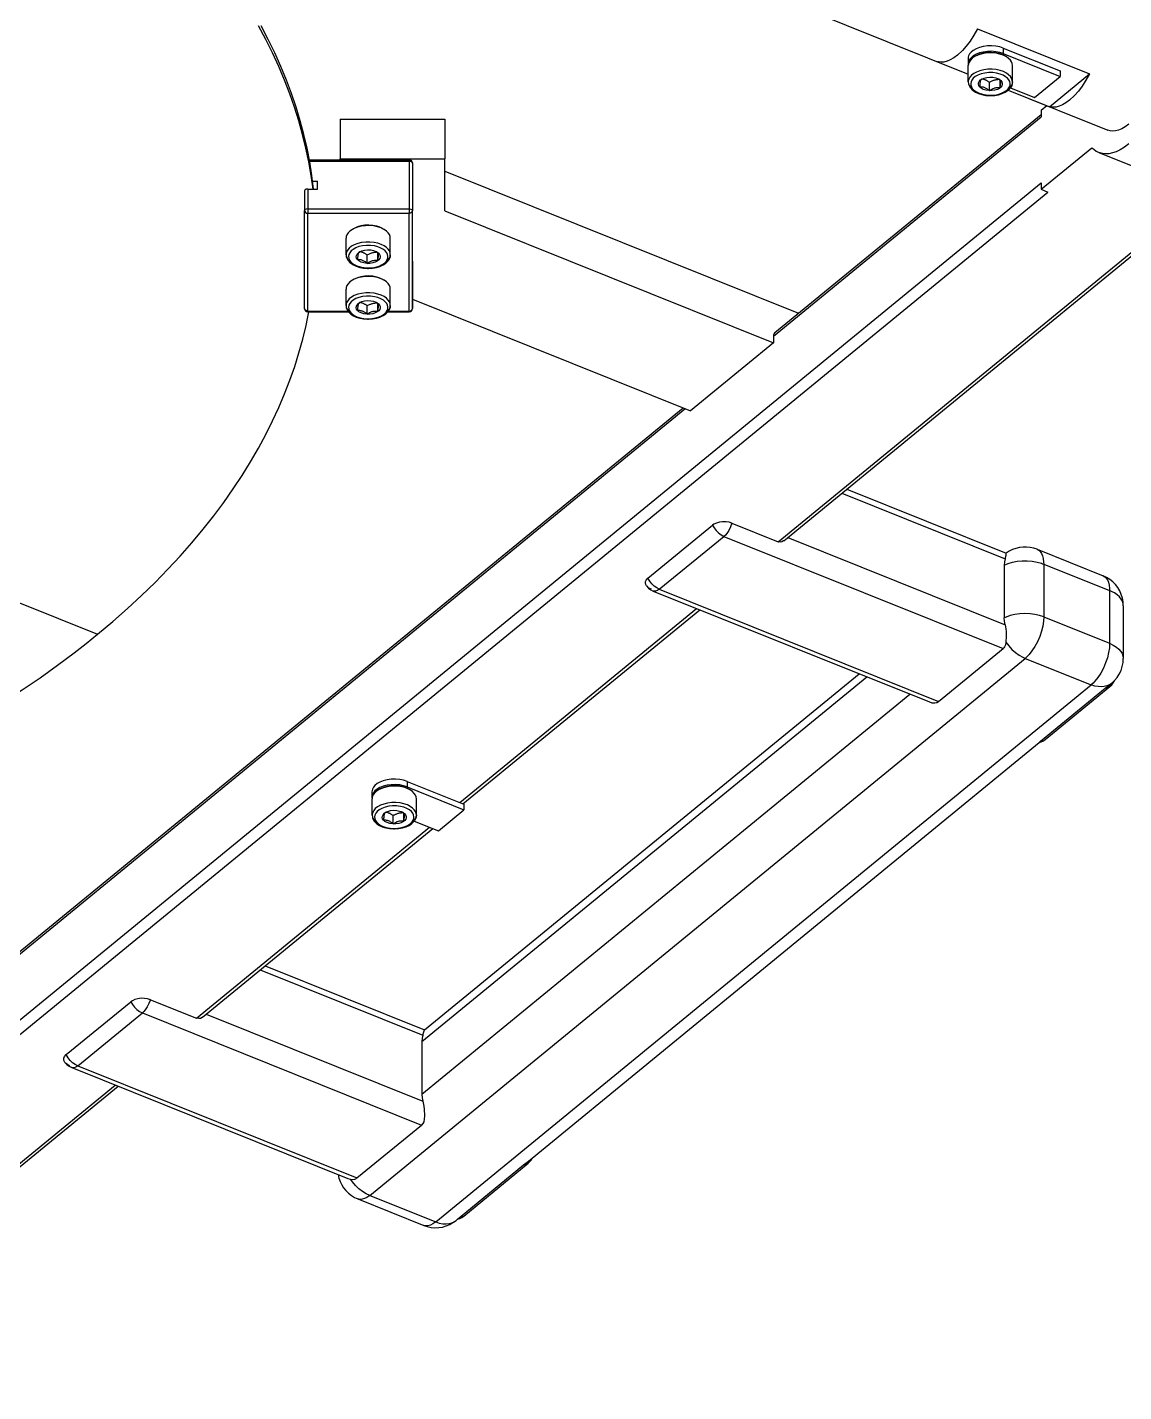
# Model space of a CAD drawing. Header units: millimetres. Extents: x 10 to 410, y 10 to 287.
# Drawn here: x 367.49 to 388.37, y 203.5 to 229.47 of the extents above; entities that cross this region are included whole.
import ezdxf

# ---------------------------------------------------------------- set-up
doc = ezdxf.new("R2010")
doc.units = ezdxf.units.MM
doc.layers.add('OUTLINE', color=7, linetype='Continuous')
doc.layers.add('TANGENT', color=8, linetype='Continuous')

msp = doc.modelspace()

# ---------------------------------------------------------------- linework, layer by layer
at = {"layer": 'OUTLINE'}
for points in [[(341.848, 246.073), (385.407, 228.579)], [(372.93, 226.392), (372.894, 226.651), (372.849, 226.91), (372.795, 227.17), (372.732, 227.429), (372.66, 227.688), (372.578, 227.947), (372.488, 228.206), (372.387, 228.465), (372.278, 228.724), (372.158, 228.982), (372.029, 229.24), (371.89, 229.498)], [(372.941, 226.392), (372.908, 226.651), (372.867, 226.91), (372.816, 227.17), (372.757, 227.429), (372.688, 227.688), (372.61, 227.948), (372.523, 228.207), (372.426, 228.465), (372.32, 228.724), (372.204, 228.983), (372.079, 229.241), (371.944, 229.499)], [(385.581, 229.439), (385.514, 229.318), (385.443, 229.208), (385.369, 229.11), (385.295, 229.026), (385.201, 228.939)], [(385.581, 229.439), (387.715, 228.582)], [(386.072, 229.074), (386.006, 229.096), (385.932, 229.111), (385.852, 229.118), (385.771, 229.116), (385.693, 229.106), (385.62, 229.087), (385.556, 229.062), (385.503, 229.031), (385.462, 228.998), (385.432, 228.962), (385.414, 228.927), (385.406, 228.901), (385.404, 228.875)], [(385.201, 228.939), (385.131, 228.887), (385.064, 228.849), (385.002, 228.823), (384.944, 228.809), (384.892, 228.805), (384.843, 228.81), (384.82, 228.815)], [(386.072, 228.969), (386.006, 228.991), (385.932, 229.006), (385.852, 229.013), (385.771, 229.011), (385.693, 229), (385.62, 228.982), (385.556, 228.956), (385.503, 228.926), (385.462, 228.892), (385.432, 228.857), (385.414, 228.821), (385.406, 228.796), (385.404, 228.77)], [(385.404, 228.875), (385.404, 228.77)], [(385.528, 228.912), (385.481, 228.88), (385.447, 228.845), (385.423, 228.809), (385.411, 228.774), (385.407, 228.743)], [(386.129, 228.912), (386.074, 228.939), (386.009, 228.961), (385.935, 228.976), (385.856, 228.984), (385.776, 228.982), (385.697, 228.972), (385.624, 228.954), (385.56, 228.929), (385.543, 228.921), (385.528, 228.912)], [(385.551, 228.926), (385.528, 228.912)], [(385.551, 228.926), (385.54, 228.919)], [(386.106, 228.926), (386.053, 228.952), (385.989, 228.972), (385.918, 228.986), (385.842, 228.992), (385.765, 228.989), (385.69, 228.978), (385.622, 228.958), (385.551, 228.926)], [(386.072, 229.074), (386.072, 228.969)], [(386.072, 229.074), (387.155, 228.639)], [(386.072, 228.969), (387.155, 228.534)], [(386.117, 228.919), (386.106, 228.926)], [(386.106, 228.926), (386.129, 228.912)], [(386.25, 228.743), (386.245, 228.778), (386.232, 228.812), (386.209, 228.846), (386.176, 228.879), (386.129, 228.912)], [(384.82, 228.815), (385.407, 228.58)], [(385.404, 228.77), (385.407, 228.74)], [(385.407, 228.431), (385.407, 228.743)], [(386.25, 228.431), (386.25, 228.743)], [(386.954, 227.958), (387.715, 228.582)], [(387.155, 228.639), (387.155, 228.534)], [(387.715, 228.582), (387.648, 228.461), (387.577, 228.351), (387.503, 228.253), (387.428, 228.169), (387.335, 228.082)], [(385.407, 228.431), (385.411, 228.392), (385.416, 228.375), (385.434, 228.337), (385.448, 228.317), (385.479, 228.282), (385.499, 228.266), (385.546, 228.235), (385.601, 228.21), (385.666, 228.189), (385.739, 228.175), (385.817, 228.169), (385.831, 228.169), (385.91, 228.174), (385.985, 228.187), (386.05, 228.207), (386.053, 228.208), (386.112, 228.236), (386.165, 228.272)], [(385.991, 228.484), (386.024, 228.46), (386.044, 228.434), (386.055, 228.408), (386.055, 228.382), (386.047, 228.356), (386.029, 228.331), (386.001, 228.308), (385.963, 228.288), (385.914, 228.272), (385.858, 228.264), (385.799, 228.264), (385.742, 228.272), (385.692, 228.289), (385.652, 228.311), (385.624, 228.336), (385.607, 228.362), (385.601, 228.388), (385.604, 228.414), (385.616, 228.439), (385.642, 228.468)], [(385.643, 228.468), (385.641, 228.465), (385.64, 228.461), (385.638, 228.456), (385.637, 228.451), (385.636, 228.444), (385.634, 228.437), (385.633, 228.429), (385.632, 228.419), (385.63, 228.409), (385.629, 228.397), (385.628, 228.385), (385.626, 228.371), (385.625, 228.356), (385.623, 228.339)], [(385.623, 228.339), (385.637, 228.34), (385.651, 228.34), (385.665, 228.339), (385.678, 228.337), (385.691, 228.335), (385.703, 228.331), (385.716, 228.327), (385.729, 228.321), (385.741, 228.314), (385.754, 228.307), (385.767, 228.298), (385.781, 228.288), (385.794, 228.277), (385.809, 228.265)], [(385.642, 228.468), (385.666, 228.484)], [(385.672, 228.488), (385.67, 228.486), (385.668, 228.485), (385.666, 228.484), (385.664, 228.483), (385.662, 228.481), (385.659, 228.48), (385.657, 228.479), (385.655, 228.477), (385.653, 228.476), (385.651, 228.474), (385.649, 228.473), (385.647, 228.471), (385.645, 228.47), (385.643, 228.468)], [(385.666, 228.484), (385.708, 228.504), (385.759, 228.517), (385.816, 228.523), (385.875, 228.521), (385.931, 228.51), (385.963, 228.498), (385.991, 228.484)], [(385.678, 228.491), (385.687, 228.488), (385.696, 228.486), (385.705, 228.482), (385.714, 228.479), (385.723, 228.475), (385.732, 228.471), (385.741, 228.467), (385.751, 228.462), (385.76, 228.457), (385.769, 228.452), (385.779, 228.446), (385.788, 228.44), (385.798, 228.434), (385.809, 228.427)], [(385.809, 228.427), (385.823, 228.434), (385.837, 228.441), (385.851, 228.447), (385.864, 228.453), (385.877, 228.458), (385.89, 228.462), (385.902, 228.466), (385.915, 228.47), (385.928, 228.473), (385.941, 228.475), (385.954, 228.477), (385.967, 228.479), (385.98, 228.48), (385.994, 228.481)], [(385.809, 228.265), (385.809, 228.427)], [(385.809, 228.265), (385.824, 228.275), (385.84, 228.285), (385.855, 228.294), (385.869, 228.301), (385.883, 228.307), (385.897, 228.313), (385.911, 228.317), (385.925, 228.32), (385.939, 228.322), (385.954, 228.324), (385.968, 228.324), (385.983, 228.323), (385.998, 228.322), (386.014, 228.319)], [(386.034, 228.449), (386.03, 228.452), (386.026, 228.456), (386.022, 228.459), (386.018, 228.462), (386.014, 228.466), (386.01, 228.469), (386.007, 228.472), (386.003, 228.474), (385.999, 228.477), (385.996, 228.48), (385.992, 228.482), (385.988, 228.485), (385.985, 228.487), (385.981, 228.49)], [(386.014, 228.319), (386.014, 228.466)], [(386.014, 228.319), (386.015, 228.336), (386.017, 228.351), (386.018, 228.365), (386.02, 228.378), (386.021, 228.389), (386.022, 228.4), (386.024, 228.409), (386.025, 228.417), (386.027, 228.425), (386.028, 228.431), (386.029, 228.437), (386.031, 228.442), (386.032, 228.446), (386.034, 228.449)], [(386.25, 228.431), (386.245, 228.392), (386.234, 228.359), (386.213, 228.322), (386.165, 228.272)], [(386.211, 228.319), (386.668, 228.135)], [(386.668, 228.135), (387.155, 228.534)], [(386.167, 228.273), (388.065, 227.511)], [(386.168, 228.274), (386.954, 227.958)], [(387.335, 228.082), (387.264, 228.03), (387.198, 227.992), (387.136, 227.966), (387.078, 227.952), (387.025, 227.948), (386.977, 227.952), (386.954, 227.958)], [(381.725, 223.659), (386.794, 227.811)], [(386.794, 227.892), (386.901, 227.979)], [(386.794, 227.892), (386.794, 227.766)], [(373.445, 227.722), (375.437, 227.722)], [(373.445, 227.722), (373.445, 226.969)], [(375.437, 227.722), (375.437, 226.969)], [(381.697, 223.591), (386.794, 227.766)], [(388.464, 227.628), (388.394, 227.576), (388.328, 227.538), (388.265, 227.512), (388.208, 227.498), (388.155, 227.494), (388.107, 227.499), (388.065, 227.511)], [(386.794, 226.386), (387.761, 227.178)], [(387.893, 227.085), (387.844, 227.109), (387.798, 227.142), (387.779, 227.159), (387.761, 227.178)], [(388.464, 227.251), (388.38, 227.188), (388.3, 227.139), (388.224, 227.102), (388.152, 227.078), (388.085, 227.064), (388.022, 227.06), (387.964, 227.065), (387.893, 227.085)], [(387.893, 227.085), (390.404, 226.077)], [(372.861, 226.945), (374.763, 226.945)], [(373.445, 226.945), (373.445, 226.969)], [(373.445, 226.969), (375.437, 226.969)], [(373.751, 226.945), (373.751, 226.95)], [(374.211, 226.945), (374.211, 226.95)], [(374.824, 226.884), (374.819, 226.907), (374.806, 226.927), (374.786, 226.94), (374.763, 226.945)], [(374.824, 226.884), (374.824, 225.98)], [(375.437, 225.979), (375.437, 226.969)], [(359.9, 204.48), (386.794, 226.511)], [(372.923, 226.542), (373.016, 226.542)], [(373.016, 226.392), (373.016, 226.542)], [(373.016, 226.392), (373.016, 226.542)], [(375.437, 226.732), (382.174, 224.026)], [(386.794, 226.511), (386.794, 226.386)], [(360.025, 204.304), (386.92, 226.335)], [(372.832, 226.392), (372.802, 226.387), (372.781, 226.376), (372.773, 226.367), (372.771, 226.356)], [(372.771, 226.356), (372.771, 225.98)], [(372.832, 226.392), (373.016, 226.392)], [(386.794, 226.386), (386.92, 226.335)], [(372.771, 224.117), (372.771, 225.98)], [(374.824, 224.117), (374.824, 225.98)], [(375.437, 225.979), (381.697, 223.465)], [(374.258, 225.637), (374.205, 225.663), (374.142, 225.684), (374.071, 225.698), (373.995, 225.704), (373.917, 225.701), (373.843, 225.69), (373.775, 225.67), (373.704, 225.637)], [(350, 225.478), (368.828, 217.916)], [(373.68, 225.624), (373.634, 225.591), (373.599, 225.557), (373.576, 225.521), (373.563, 225.486), (373.56, 225.454)], [(373.56, 225.142), (373.56, 225.454)], [(374.282, 225.624), (374.227, 225.651), (374.161, 225.673), (374.088, 225.688), (374.009, 225.696), (373.928, 225.694), (373.85, 225.684), (373.777, 225.666), (373.713, 225.641), (373.696, 225.632), (373.68, 225.624)], [(373.704, 225.637), (373.68, 225.624)], [(373.704, 225.637), (373.693, 225.63)], [(374.27, 225.63), (374.258, 225.637)], [(374.258, 225.637), (374.282, 225.624)], [(374.402, 225.454), (374.398, 225.489), (374.385, 225.524), (374.362, 225.558), (374.329, 225.591), (374.282, 225.624)], [(374.402, 225.142), (374.402, 225.454)], [(381.786, 219.678), (388.928, 225.529)], [(381.897, 219.696), (388.988, 225.505)], [(374.144, 225.196), (374.176, 225.172), (374.197, 225.146), (374.207, 225.119), (374.208, 225.094), (374.2, 225.068), (374.182, 225.043), (374.154, 225.02), (374.116, 224.999), (374.067, 224.984), (374.011, 224.975), (373.952, 224.975), (373.895, 224.984), (373.845, 225), (373.805, 225.022), (373.777, 225.048), (373.76, 225.074), (373.754, 225.1), (373.756, 225.126), (373.768, 225.151), (373.795, 225.18)], [(373.795, 225.18), (373.819, 225.196)], [(373.824, 225.199), (373.822, 225.198), (373.82, 225.197), (373.818, 225.196), (373.816, 225.194), (373.814, 225.193), (373.812, 225.192), (373.81, 225.19), (373.808, 225.189), (373.806, 225.188), (373.804, 225.186), (373.802, 225.185), (373.8, 225.183), (373.798, 225.182), (373.796, 225.18)], [(373.819, 225.196), (373.86, 225.215), (373.911, 225.229), (373.969, 225.235), (374.028, 225.233), (374.083, 225.221), (374.115, 225.21), (374.144, 225.196)], [(373.831, 225.203), (373.84, 225.2), (373.849, 225.197), (373.858, 225.194), (373.867, 225.191), (373.876, 225.187), (373.885, 225.183), (373.894, 225.179), (373.903, 225.174), (373.912, 225.169), (373.922, 225.164), (373.931, 225.158), (373.941, 225.152), (373.951, 225.145), (373.961, 225.139)], [(373.961, 225.139), (373.976, 225.146), (373.99, 225.153), (374.003, 225.159), (374.017, 225.164), (374.03, 225.169), (374.042, 225.174), (374.055, 225.178), (374.068, 225.181), (374.081, 225.184), (374.093, 225.187), (374.106, 225.189), (374.119, 225.191), (374.133, 225.192), (374.147, 225.193)], [(374.186, 225.161), (374.182, 225.164), (374.178, 225.168), (374.175, 225.171), (374.171, 225.174), (374.167, 225.177), (374.163, 225.18), (374.159, 225.183), (374.156, 225.186), (374.152, 225.189), (374.148, 225.192), (374.145, 225.194), (374.141, 225.197), (374.138, 225.199), (374.134, 225.201)], [(373.56, 225.142), (373.564, 225.104), (373.569, 225.086), (373.587, 225.049), (373.6, 225.029), (373.632, 224.994), (373.652, 224.978), (373.698, 224.947), (373.753, 224.922), (373.819, 224.901), (373.892, 224.887), (373.97, 224.881), (373.984, 224.881), (374.062, 224.886), (374.137, 224.899), (374.202, 224.919), (374.205, 224.92), (374.264, 224.947), (374.318, 224.983)], [(373.796, 225.18), (373.794, 225.177), (373.793, 225.173), (373.791, 225.168), (373.79, 225.163), (373.788, 225.156), (373.787, 225.149), (373.786, 225.14), (373.784, 225.131), (373.783, 225.121), (373.782, 225.109), (373.78, 225.097), (373.779, 225.083), (373.777, 225.067), (373.776, 225.051)], [(373.776, 225.051), (373.79, 225.052), (373.804, 225.052), (373.817, 225.051), (373.83, 225.049), (373.843, 225.047), (373.856, 225.043), (373.869, 225.038), (373.881, 225.033), (373.894, 225.026), (373.907, 225.019), (373.92, 225.01), (373.933, 225), (373.947, 224.989), (373.961, 224.976)], [(373.961, 224.976), (373.961, 225.139)], [(373.961, 224.976), (373.977, 224.987), (373.992, 224.997), (374.007, 225.005), (374.022, 225.013), (374.036, 225.019), (374.05, 225.024), (374.064, 225.029), (374.078, 225.032), (374.092, 225.034), (374.106, 225.035), (374.121, 225.036), (374.136, 225.035), (374.151, 225.034), (374.167, 225.031)], [(374.167, 225.031), (374.167, 225.178)], [(374.167, 225.031), (374.168, 225.048), (374.17, 225.063), (374.171, 225.077), (374.172, 225.09), (374.174, 225.101), (374.175, 225.111), (374.176, 225.121), (374.178, 225.129), (374.179, 225.136), (374.181, 225.143), (374.182, 225.149), (374.183, 225.153), (374.185, 225.157), (374.186, 225.161)], [(374.402, 225.142), (374.398, 225.104), (374.387, 225.071), (374.366, 225.034), (374.318, 224.983)], [(374.824, 225.02), (374.824, 224.117)], [(374.282, 224.657), (374.227, 224.684), (374.161, 224.706), (374.088, 224.721), (374.009, 224.729), (373.928, 224.727), (373.85, 224.717), (373.777, 224.699), (373.713, 224.674), (373.696, 224.666), (373.68, 224.657)], [(373.704, 224.671), (373.68, 224.657)], [(373.704, 224.671), (373.693, 224.664)], [(374.258, 224.671), (374.205, 224.697), (374.142, 224.717), (374.071, 224.731), (373.995, 224.737), (373.917, 224.734), (373.843, 224.723), (373.775, 224.703), (373.704, 224.671)], [(374.27, 224.664), (374.258, 224.671)], [(374.258, 224.671), (374.282, 224.657)], [(373.68, 224.657), (373.634, 224.625), (373.599, 224.59), (373.576, 224.554), (373.563, 224.519), (373.56, 224.488)], [(373.56, 224.176), (373.56, 224.488)], [(374.402, 224.488), (374.398, 224.523), (374.385, 224.557), (374.362, 224.591), (374.329, 224.624), (374.282, 224.657)], [(374.402, 224.176), (374.402, 224.488)], [(373.56, 224.176), (373.564, 224.137), (373.569, 224.12), (373.587, 224.082), (373.6, 224.062), (373.632, 224.027), (373.652, 224.011), (373.698, 223.98), (373.753, 223.955), (373.819, 223.934), (373.892, 223.92), (373.97, 223.914), (373.984, 223.914), (374.062, 223.919), (374.137, 223.932), (374.202, 223.952), (374.205, 223.953), (374.264, 223.981), (374.318, 224.017)], [(374.144, 224.229), (374.176, 224.205), (374.197, 224.179), (374.207, 224.153), (374.208, 224.127), (374.2, 224.101), (374.182, 224.076), (374.154, 224.053), (374.116, 224.033), (374.067, 224.017), (374.011, 224.009), (373.952, 224.008), (373.895, 224.017), (373.845, 224.034), (373.805, 224.056), (373.777, 224.081), (373.76, 224.107), (373.754, 224.133), (373.756, 224.159), (373.768, 224.184), (373.795, 224.213)], [(373.796, 224.213), (373.794, 224.21), (373.793, 224.206), (373.791, 224.201), (373.79, 224.196), (373.788, 224.189), (373.787, 224.182), (373.786, 224.174), (373.784, 224.164), (373.783, 224.154), (373.782, 224.142), (373.78, 224.13), (373.779, 224.116), (373.777, 224.101), (373.776, 224.084)], [(373.795, 224.213), (373.819, 224.229)], [(373.824, 224.233), (373.822, 224.231), (373.82, 224.23), (373.818, 224.229), (373.816, 224.228), (373.814, 224.226), (373.812, 224.225), (373.81, 224.224), (373.808, 224.222), (373.806, 224.221), (373.804, 224.219), (373.802, 224.218), (373.8, 224.216), (373.798, 224.215), (373.796, 224.213)], [(373.819, 224.229), (373.86, 224.249), (373.911, 224.262), (373.969, 224.268), (374.028, 224.266), (374.083, 224.255), (374.115, 224.243), (374.144, 224.229)], [(373.831, 224.236), (373.84, 224.233), (373.849, 224.231), (373.858, 224.227), (373.867, 224.224), (373.876, 224.22), (373.885, 224.216), (373.894, 224.212), (373.903, 224.207), (373.912, 224.202), (373.922, 224.197), (373.931, 224.191), (373.941, 224.185), (373.951, 224.179), (373.961, 224.172)], [(373.961, 224.172), (373.976, 224.179), (373.99, 224.186), (374.003, 224.192), (374.017, 224.198), (374.03, 224.203), (374.042, 224.207), (374.055, 224.211), (374.068, 224.215), (374.081, 224.218), (374.093, 224.22), (374.106, 224.222), (374.119, 224.224), (374.133, 224.225), (374.147, 224.226)], [(373.961, 224.009), (373.961, 224.172)], [(374.186, 224.194), (374.182, 224.197), (374.178, 224.201), (374.175, 224.204), (374.171, 224.207), (374.167, 224.211), (374.163, 224.214), (374.159, 224.217), (374.156, 224.219), (374.152, 224.222), (374.148, 224.225), (374.145, 224.227), (374.141, 224.23), (374.138, 224.232), (374.134, 224.235)], [(374.167, 224.064), (374.167, 224.211)], [(374.167, 224.064), (374.168, 224.081), (374.17, 224.096), (374.171, 224.11), (374.172, 224.123), (374.174, 224.134), (374.175, 224.145), (374.176, 224.154), (374.178, 224.162), (374.179, 224.17), (374.181, 224.176), (374.182, 224.182), (374.183, 224.187), (374.185, 224.191), (374.186, 224.194)], [(374.402, 224.176), (374.398, 224.137), (374.387, 224.104), (374.366, 224.067), (374.318, 224.017)], [(374.824, 224.294), (380.115, 222.169)], [(368.828, 217.916), (369.119, 218.16), (369.398, 218.406), (369.666, 218.653), (369.922, 218.903), (370.168, 219.154), (370.402, 219.406), (370.625, 219.659), (370.838, 219.914), (371.039, 220.17), (371.231, 220.426), (371.411, 220.683), (371.581, 220.941), (371.741, 221.199), (371.89, 221.458), (372.03, 221.717), (372.16, 221.977), (372.279, 222.236), (372.389, 222.496), (372.49, 222.756), (372.581, 223.016), (372.662, 223.276), (372.734, 223.536), (372.797, 223.796), (372.825, 223.925), (372.851, 224.055)], [(372.771, 224.117), (372.775, 224.093), (372.789, 224.073), (372.808, 224.06), (372.832, 224.055)], [(372.832, 224.055), (373.606, 224.055)], [(373.776, 224.084), (373.79, 224.085), (373.804, 224.085), (373.817, 224.084), (373.83, 224.082), (373.843, 224.08), (373.856, 224.076), (373.869, 224.072), (373.881, 224.066), (373.894, 224.059), (373.907, 224.052), (373.92, 224.043), (373.933, 224.033), (373.947, 224.022), (373.961, 224.009)], [(373.961, 224.009), (373.977, 224.02), (373.992, 224.03), (374.007, 224.039), (374.022, 224.046), (374.036, 224.052), (374.05, 224.058), (374.064, 224.062), (374.078, 224.065), (374.092, 224.067), (374.106, 224.069), (374.121, 224.069), (374.136, 224.068), (374.151, 224.067), (374.167, 224.064)], [(374.357, 224.055), (374.763, 224.055)], [(374.763, 224.055), (374.786, 224.06), (374.806, 224.073), (374.819, 224.093), (374.824, 224.117)], [(381.725, 223.659), (381.709, 223.64), (381.699, 223.615), (381.697, 223.603), (381.697, 223.591)], [(381.697, 223.465), (380.115, 222.169)], [(381.697, 223.591), (381.697, 223.465)], [(366.579, 211.207), (380.012, 222.21)], [(366.608, 211.275), (379.975, 222.225)], [(383.094, 220.677), (386.129, 219.458)], [(379.307, 218.985), (380.537, 219.993)], [(380.907, 220.031), (380.854, 220.047), (380.794, 220.056), (380.73, 220.057), (380.667, 220.05), (380.611, 220.034), (380.564, 220.012), (380.537, 219.993)], [(380.907, 220.031), (381.786, 219.678)], [(381.897, 219.696), (381.891, 219.692), (381.86, 219.676), (381.829, 219.67), (381.786, 219.678)], [(386.719, 219.533), (386.654, 219.555), (386.586, 219.57), (386.518, 219.577), (386.449, 219.576), (386.38, 219.567), (386.313, 219.551), (386.248, 219.527), (386.186, 219.496), (386.128, 219.459)], [(386.719, 219.533), (387.975, 219.029)], [(386.109, 219.351), (386.097, 219.294), (386.093, 219.232)], [(386.093, 219.232), (386.093, 218.228)], [(386.109, 219.351), (386.127, 219.42), (386.131, 219.448), (386.129, 219.458)], [(386.129, 219.458), (386.127, 219.458)], [(379.281, 218.836), (379.265, 218.865), (379.259, 218.893), (379.262, 218.921), (379.274, 218.948), (379.307, 218.985)], [(388.359, 218.46), (388.355, 218.533), (388.342, 218.605), (388.321, 218.674), (388.291, 218.741), (388.254, 218.804), (388.21, 218.861), (388.159, 218.914), (388.102, 218.959), (388.041, 218.998), (387.975, 219.029)], [(379.372, 218.773), (379.327, 218.796), (379.293, 218.823), (379.287, 218.829), (379.281, 218.836)], [(379.281, 218.836), (379.318, 218.796), (379.362, 218.764), (379.41, 218.739)], [(379.41, 218.739), (384.669, 216.627)], [(388.359, 218.46), (388.359, 217.456)], [(375.724, 214.713), (380.235, 218.408)], [(375.784, 214.689), (380.295, 218.384)], [(386.109, 218.095), (386.096, 218.168), (386.093, 218.228)], [(359.395, 213.446), (359.921, 213.586), (360.44, 213.733), (360.949, 213.886), (361.45, 214.047), (361.942, 214.213), (362.424, 214.386), (362.896, 214.565), (363.359, 214.75), (363.811, 214.94), (364.253, 215.135), (364.684, 215.335), (365.104, 215.54), (365.513, 215.75), (365.911, 215.964), (366.298, 216.182), (366.674, 216.404), (367.038, 216.629), (367.391, 216.858), (367.733, 217.09), (368.063, 217.325), (368.382, 217.563), (368.608, 217.739), (368.828, 217.916)], [(386.109, 218.095), (386.123, 218.021), (386.128, 217.971), (386.131, 217.877), (386.124, 217.765)], [(386.124, 217.765), (386.114, 217.713), (386.098, 217.676), (386.086, 217.659), (386.071, 217.645)], [(384.841, 216.637), (386.071, 217.645)], [(388.135, 216.982), (388.191, 217.035), (388.241, 217.094), (388.283, 217.159), (388.316, 217.229), (388.34, 217.303), (388.354, 217.379), (388.359, 217.456)], [(375.053, 210.387), (383.328, 217.166)], [(386.785, 215.88), (388.015, 216.888)], [(386.873, 215.913), (388.104, 216.921)], [(388.015, 216.888), (388.056, 216.919), (388.106, 216.958)], [(388.104, 216.921), (388.138, 216.953), (388.166, 216.991), (388.189, 217.032)], [(388.106, 216.958), (388.135, 216.982)], [(388.106, 216.958), (388.115, 216.966), (388.124, 216.973)], [(384.669, 216.627), (384.669, 216.627), (384.714, 216.613), (384.772, 216.61), (384.808, 216.619), (384.841, 216.637)], [(377.031, 207.887), (386.757, 215.854)], [(386.757, 215.853), (386.798, 215.868), (386.837, 215.888), (386.873, 215.913)], [(386.757, 215.853), (386.759, 215.856), (386.765, 215.863), (386.785, 215.88)], [(386.758, 215.854), (386.758, 215.854), (386.757, 215.853)], [(386.767, 215.864), (386.765, 215.862), (386.761, 215.857), (386.758, 215.854)], [(374.72, 215.116), (374.654, 215.138), (374.58, 215.153), (374.501, 215.16), (374.42, 215.158), (374.341, 215.147), (374.268, 215.128), (374.204, 215.103), (374.151, 215.073), (374.11, 215.039), (374.081, 215.004), (374.062, 214.968), (374.055, 214.942), (374.052, 214.916)], [(374.72, 215.01), (374.654, 215.032), (374.58, 215.047), (374.501, 215.054), (374.42, 215.052), (374.341, 215.042), (374.268, 215.023), (374.204, 214.998), (374.151, 214.967), (374.11, 214.934), (374.081, 214.899), (374.062, 214.863), (374.055, 214.837), (374.052, 214.811)], [(374.72, 215.116), (374.72, 215.01)], [(374.72, 215.116), (375.803, 214.681)], [(374.052, 214.916), (374.052, 214.811)], [(374.052, 214.811), (374.055, 214.782)], [(374.176, 214.953), (374.13, 214.921), (374.095, 214.887), (374.072, 214.851), (374.059, 214.815), (374.055, 214.784)], [(374.778, 214.953), (374.722, 214.98), (374.657, 215.003), (374.584, 215.018), (374.505, 215.025), (374.424, 215.024), (374.345, 215.014), (374.273, 214.995), (374.209, 214.97), (374.192, 214.962), (374.176, 214.953)], [(374.199, 214.967), (374.176, 214.953)], [(374.199, 214.967), (374.188, 214.96)], [(374.754, 214.967), (374.701, 214.993), (374.638, 215.014), (374.567, 215.028), (374.49, 215.034), (374.413, 215.031), (374.338, 215.019), (374.27, 215), (374.199, 214.967)], [(374.72, 215.01), (375.803, 214.575)], [(374.765, 214.96), (374.754, 214.967)], [(374.754, 214.967), (374.778, 214.953)], [(374.898, 214.784), (374.894, 214.819), (374.88, 214.854), (374.857, 214.888), (374.824, 214.921), (374.778, 214.953)], [(374.055, 214.472), (374.055, 214.784)], [(374.314, 214.526), (374.356, 214.545), (374.407, 214.559), (374.464, 214.565), (374.523, 214.562), (374.579, 214.551), (374.611, 214.54), (374.639, 214.526)], [(374.898, 214.472), (374.898, 214.784)], [(375.317, 214.177), (375.803, 214.575)], [(375.803, 214.681), (375.803, 214.575)], [(374.055, 214.472), (374.06, 214.433), (374.065, 214.416), (374.082, 214.379), (374.096, 214.358), (374.128, 214.324), (374.147, 214.307), (374.194, 214.277), (374.249, 214.251), (374.315, 214.23), (374.388, 214.217), (374.465, 214.211), (374.479, 214.211), (374.558, 214.216), (374.633, 214.229), (374.698, 214.249), (374.701, 214.25), (374.76, 214.277), (374.813, 214.313)], [(374.639, 214.526), (374.672, 214.502), (374.693, 214.476), (374.703, 214.449), (374.704, 214.423), (374.695, 214.398), (374.678, 214.373), (374.65, 214.35), (374.611, 214.329), (374.563, 214.314), (374.507, 214.305), (374.448, 214.305), (374.39, 214.314), (374.34, 214.33), (374.3, 214.352), (374.272, 214.377), (374.256, 214.404), (374.249, 214.43), (374.252, 214.456), (374.264, 214.481), (374.29, 214.509)], [(374.291, 214.51), (374.29, 214.507), (374.288, 214.503), (374.287, 214.498), (374.285, 214.492), (374.284, 214.486), (374.283, 214.478), (374.281, 214.47), (374.28, 214.461), (374.279, 214.45), (374.277, 214.439), (374.276, 214.426), (374.274, 214.412), (374.273, 214.397), (374.272, 214.381)], [(374.272, 214.381), (374.286, 214.381), (374.3, 214.382), (374.313, 214.381), (374.326, 214.379), (374.339, 214.376), (374.352, 214.373), (374.364, 214.368), (374.377, 214.363), (374.39, 214.356), (374.402, 214.348), (374.416, 214.34), (374.429, 214.33), (374.443, 214.318), (374.457, 214.306)], [(374.29, 214.509), (374.314, 214.526)], [(374.32, 214.529), (374.318, 214.528), (374.316, 214.527), (374.314, 214.525), (374.312, 214.524), (374.31, 214.523), (374.308, 214.521), (374.306, 214.52), (374.304, 214.519), (374.302, 214.517), (374.3, 214.516), (374.298, 214.514), (374.295, 214.513), (374.293, 214.511), (374.291, 214.51)], [(374.326, 214.533), (374.336, 214.53), (374.345, 214.527), (374.354, 214.524), (374.363, 214.52), (374.372, 214.517), (374.381, 214.513), (374.39, 214.508), (374.399, 214.504), (374.408, 214.499), (374.418, 214.493), (374.427, 214.488), (374.437, 214.482), (374.447, 214.475), (374.457, 214.468)], [(374.457, 214.468), (374.471, 214.476), (374.485, 214.482), (374.499, 214.489), (374.512, 214.494), (374.525, 214.499), (374.538, 214.504), (374.551, 214.508), (374.563, 214.511), (374.576, 214.514), (374.589, 214.517), (374.602, 214.519), (374.615, 214.52), (374.628, 214.522), (374.642, 214.523)], [(374.457, 214.306), (374.457, 214.468)], [(374.457, 214.306), (374.473, 214.317), (374.488, 214.327), (374.503, 214.335), (374.517, 214.343), (374.532, 214.349), (374.546, 214.354), (374.56, 214.358), (374.574, 214.362), (374.588, 214.364), (374.602, 214.365), (374.616, 214.365), (374.631, 214.365), (374.646, 214.363), (374.662, 214.361)], [(374.682, 214.49), (374.678, 214.494), (374.674, 214.497), (374.67, 214.501), (374.666, 214.504), (374.663, 214.507), (374.659, 214.51), (374.655, 214.513), (374.651, 214.516), (374.648, 214.519), (374.644, 214.521), (374.64, 214.524), (374.637, 214.526), (374.633, 214.529), (374.63, 214.531)], [(374.662, 214.361), (374.662, 214.507)], [(374.662, 214.361), (374.664, 214.378), (374.665, 214.393), (374.667, 214.407), (374.668, 214.419), (374.669, 214.431), (374.671, 214.441), (374.672, 214.45), (374.673, 214.459), (374.675, 214.466), (374.676, 214.473), (374.678, 214.478), (374.679, 214.483), (374.681, 214.487), (374.682, 214.49)], [(374.898, 214.472), (374.894, 214.433), (374.883, 214.401), (374.862, 214.364), (374.813, 214.313)], [(374.859, 214.36), (375.317, 214.177)], [(370.711, 210.606), (375.151, 214.243)], [(370.823, 210.625), (375.211, 214.219)], [(372.02, 211.606), (375.053, 210.387)], [(368.232, 209.914), (369.463, 210.922)], [(369.833, 210.959), (369.78, 210.975), (369.719, 210.985), (369.656, 210.986), (369.593, 210.978), (369.537, 210.962), (369.49, 210.94), (369.463, 210.922)], [(369.833, 210.959), (370.711, 210.606)], [(370.823, 210.625), (370.817, 210.62), (370.786, 210.604), (370.754, 210.599), (370.711, 210.606)], [(375.018, 210.286), (375.037, 210.347), (375.045, 210.368), (375.053, 210.387)], [(375.053, 210.387), (375.053, 210.387), (375.053, 210.387)], [(375.018, 210.286), (375.007, 210.228), (375.003, 210.167)], [(375.003, 210.167), (375.003, 209.162)], [(368.207, 209.765), (368.191, 209.793), (368.185, 209.822), (368.188, 209.849), (368.199, 209.877), (368.232, 209.914)], [(368.298, 209.702), (368.253, 209.725), (368.219, 209.751), (368.213, 209.758), (368.207, 209.765)], [(368.207, 209.765), (368.244, 209.725), (368.287, 209.692), (368.336, 209.667)], [(368.336, 209.667), (373.596, 207.555)], [(362.034, 203.498), (369.161, 209.336)], [(362.131, 203.505), (369.22, 209.312)], [(375.003, 209.162), (375.007, 209.094), (375.018, 209.03)], [(375.018, 209.03), (375.037, 208.931), (375.045, 208.875), (375.053, 208.75), (375.049, 208.683), (375.038, 208.637), (375.021, 208.601), (374.997, 208.574)], [(373.766, 207.566), (374.997, 208.574)], [(375.71, 206.808), (376.941, 207.816)], [(375.799, 206.841), (377.029, 207.849)], [(376.941, 207.816), (376.982, 207.848), (377.031, 207.887)], [(377.029, 207.849), (377.061, 207.879), (377.088, 207.914), (377.11, 207.951)], [(373.407, 207.631), (373.423, 207.564), (373.446, 207.498), (373.476, 207.436), (373.513, 207.378), (373.557, 207.325), (373.606, 207.276), (373.661, 207.234), (373.719, 207.197), (373.782, 207.168)], [(373.596, 207.555), (373.644, 207.541)], [(373.644, 207.541), (373.688, 207.538), (373.726, 207.544), (373.747, 207.553), (373.766, 207.566)], [(373.782, 207.168), (375.037, 206.664)], [(375.037, 206.664), (375.106, 206.641), (375.177, 206.626), (375.25, 206.62), (375.323, 206.622), (375.394, 206.633), (375.464, 206.653), (375.532, 206.68), (375.595, 206.716), (375.654, 206.759)], [(375.654, 206.759), (375.683, 206.782)], [(375.683, 206.782), (375.724, 206.796), (375.763, 206.816), (375.799, 206.841)], [(375.683, 206.782), (375.685, 206.785), (375.691, 206.791), (375.71, 206.808)], [(375.693, 206.793), (375.691, 206.791), (375.686, 206.786), (375.683, 206.782)], [(375.683, 206.782), (375.683, 206.782), (375.683, 206.782)]]:
    msp.add_lwpolyline(points, dxfattribs=at)
at = {"layer": 'TANGENT'}
for points in [[(386.25, 228.431), (386.245, 228.466), (386.232, 228.5), (386.209, 228.534), (386.176, 228.567), (386.132, 228.598), (386.077, 228.626), (386.013, 228.648), (385.94, 228.664), (385.861, 228.672), (385.78, 228.671), (385.701, 228.661), (385.628, 228.643), (385.564, 228.619), (385.51, 228.589), (385.468, 228.556), (385.437, 228.52), (385.418, 228.485), (385.408, 228.449), (385.407, 228.431)], [(386.136, 228.269), (386.169, 228.302), (386.19, 228.336), (386.202, 228.369), (386.203, 228.403), (386.196, 228.436), (386.18, 228.468), (386.154, 228.5), (386.118, 228.53), (386.071, 228.557), (386.013, 228.58), (385.946, 228.597), (385.873, 228.607), (385.797, 228.608), (385.722, 228.6), (385.653, 228.583), (385.591, 228.56), (385.541, 228.532), (385.503, 228.5), (385.476, 228.467), (385.46, 228.433), (385.453, 228.399), (385.456, 228.366), (385.468, 228.334), (385.489, 228.301), (385.52, 228.27), (385.562, 228.241), (385.615, 228.216), (385.677, 228.196), (385.748, 228.183), (385.823, 228.178), (385.899, 228.181), (385.971, 228.194), (386.037, 228.214), (386.093, 228.24), (386.136, 228.269)], [(385.407, 228.431), (385.411, 228.396), (385.425, 228.361), (385.448, 228.327), (385.481, 228.294), (385.545, 228.252)], [(386.174, 228.292), (386.209, 228.326), (386.232, 228.362), (386.246, 228.398), (386.25, 228.431)], [(386.112, 228.252), (386.145, 228.271), (386.174, 228.292)], [(372.863, 226.934), (374.763, 226.934)], [(372.865, 226.919), (374.763, 226.919)], [(374.763, 226.934), (374.763, 226.935), (374.763, 226.937), (374.763, 226.938), (374.763, 226.939), (374.763, 226.94), (374.763, 226.941), (374.763, 226.942), (374.763, 226.943), (374.763, 226.943), (374.763, 226.944), (374.763, 226.944), (374.763, 226.945), (374.763, 226.945), (374.763, 226.945)], [(374.763, 226.945), (374.763, 226.945), (374.763, 226.944), (374.763, 226.944), (374.763, 226.943), (374.763, 226.941), (374.763, 226.94), (374.763, 226.938), (374.763, 226.936), (374.763, 226.934), (374.763, 226.931), (374.763, 226.928), (374.763, 226.925), (374.763, 226.922), (374.763, 226.919)], [(374.763, 226.934), (374.788, 226.929), (374.808, 226.917), (374.821, 226.9), (374.824, 226.884)], [(374.763, 226.919), (374.763, 226.015)], [(374.824, 226.884), (374.819, 226.897), (374.806, 226.908), (374.782, 226.917), (374.763, 226.919)], [(372.832, 226.392), (372.832, 226.015)], [(372.832, 226.015), (372.802, 226.011), (372.781, 225.999), (372.773, 225.99), (372.771, 225.98)], [(372.771, 225.98), (372.775, 225.961), (372.788, 225.945), (372.808, 225.934), (372.832, 225.93)], [(372.832, 226.015), (374.763, 226.015)], [(372.832, 226.015), (372.832, 226.009), (372.832, 226.003), (372.832, 225.996), (372.832, 225.99), (372.832, 225.983), (372.832, 225.976), (372.832, 225.969), (372.832, 225.962), (372.832, 225.956), (372.832, 225.95), (372.832, 225.944), (372.832, 225.939), (372.832, 225.934), (372.832, 225.93)], [(374.763, 226.015), (374.792, 226.011), (374.814, 225.999), (374.821, 225.99), (374.824, 225.98)], [(374.763, 226.015), (374.763, 226.009), (374.763, 226.003), (374.763, 225.996), (374.763, 225.99), (374.763, 225.983), (374.763, 225.976), (374.763, 225.969), (374.763, 225.962), (374.763, 225.956), (374.763, 225.95), (374.763, 225.944), (374.763, 225.939), (374.763, 225.934), (374.763, 225.93)], [(374.824, 225.98), (374.819, 225.961), (374.807, 225.945), (374.786, 225.934), (374.763, 225.93)], [(372.832, 225.93), (374.763, 225.93)], [(372.832, 224.066), (372.832, 225.93)], [(374.763, 224.066), (374.763, 225.93)], [(374.402, 225.142), (374.398, 225.177), (374.385, 225.212), (374.362, 225.246), (374.329, 225.279), (374.285, 225.31), (374.23, 225.337), (374.165, 225.36), (374.092, 225.376), (374.014, 225.383), (373.933, 225.383), (373.854, 225.373), (373.781, 225.355), (373.716, 225.33), (373.662, 225.301), (373.62, 225.267), (373.59, 225.232), (373.57, 225.197), (373.561, 225.161), (373.56, 225.142)], [(374.289, 224.981), (374.321, 225.014), (374.343, 225.048), (374.354, 225.081), (374.356, 225.115), (374.349, 225.147), (374.333, 225.18), (374.307, 225.212), (374.271, 225.242), (374.223, 225.269), (374.166, 225.292), (374.099, 225.309), (374.026, 225.319), (373.95, 225.319), (373.875, 225.311), (373.805, 225.295), (373.744, 225.272), (373.694, 225.243), (373.655, 225.212), (373.628, 225.178), (373.612, 225.145), (373.606, 225.111), (373.609, 225.078), (373.62, 225.045), (373.641, 225.013), (373.673, 224.982), (373.714, 224.953), (373.767, 224.928), (373.83, 224.908), (373.9, 224.895), (373.975, 224.889), (374.051, 224.893), (374.124, 224.906), (374.19, 224.926), (374.245, 224.952), (374.289, 224.981)], [(373.56, 225.142), (373.564, 225.107), (373.578, 225.073), (373.601, 225.039), (373.634, 225.006), (373.698, 224.964)], [(374.265, 224.964), (374.297, 224.983), (374.326, 225.004)], [(374.326, 225.004), (374.361, 225.038), (374.385, 225.074), (374.399, 225.109), (374.402, 225.142)], [(374.402, 224.176), (374.398, 224.211), (374.385, 224.245), (374.362, 224.279), (374.329, 224.312), (374.285, 224.343), (374.23, 224.371), (374.165, 224.393), (374.092, 224.409), (374.014, 224.417), (373.933, 224.416), (373.854, 224.406), (373.781, 224.388), (373.716, 224.364), (373.662, 224.334), (373.62, 224.301), (373.59, 224.265), (373.57, 224.23), (373.561, 224.194), (373.56, 224.176)], [(373.56, 224.176), (373.564, 224.141), (373.578, 224.106), (373.601, 224.072), (373.634, 224.039), (373.698, 223.997)], [(374.289, 224.014), (374.321, 224.047), (374.343, 224.081), (374.354, 224.114), (374.356, 224.148), (374.349, 224.181), (374.333, 224.213), (374.307, 224.245), (374.271, 224.275), (374.223, 224.302), (374.166, 224.325), (374.099, 224.342), (374.026, 224.352), (373.95, 224.353), (373.875, 224.345), (373.805, 224.328), (373.744, 224.305), (373.694, 224.277), (373.655, 224.245), (373.628, 224.212), (373.612, 224.178), (373.606, 224.144), (373.609, 224.111), (373.62, 224.079), (373.641, 224.046), (373.673, 224.015), (373.714, 223.986), (373.767, 223.961), (373.83, 223.941), (373.9, 223.928), (373.975, 223.923), (374.051, 223.926), (374.124, 223.939), (374.19, 223.959), (374.245, 223.985), (374.289, 224.014)], [(374.326, 224.037), (374.361, 224.071), (374.385, 224.107), (374.399, 224.143), (374.402, 224.176)], [(372.832, 224.066), (372.807, 224.071), (372.786, 224.083), (372.774, 224.1), (372.771, 224.117)], [(372.832, 224.066), (372.832, 224.065), (372.832, 224.063), (372.832, 224.062), (372.832, 224.061), (372.832, 224.06), (372.832, 224.059), (372.832, 224.058), (372.832, 224.057), (372.832, 224.057), (372.832, 224.056), (372.832, 224.056), (372.832, 224.055), (372.832, 224.055), (372.832, 224.055)], [(372.832, 224.055), (372.832, 224.055), (372.832, 224.055), (372.832, 224.056), (372.832, 224.056), (372.832, 224.057), (372.832, 224.057), (372.832, 224.058), (372.832, 224.059), (372.832, 224.06), (372.832, 224.061), (372.832, 224.062), (372.832, 224.063), (372.832, 224.065), (372.832, 224.066)], [(372.832, 224.066), (373.597, 224.066)], [(374.265, 223.997), (374.297, 224.016), (374.326, 224.037)], [(374.365, 224.066), (374.763, 224.066)], [(374.763, 224.066), (374.788, 224.071), (374.808, 224.083), (374.821, 224.1), (374.824, 224.117)], [(374.763, 224.066), (374.763, 224.065), (374.763, 224.063), (374.763, 224.062), (374.763, 224.061), (374.763, 224.06), (374.763, 224.059), (374.763, 224.058), (374.763, 224.057), (374.763, 224.057), (374.763, 224.056), (374.763, 224.056), (374.763, 224.055), (374.763, 224.055), (374.763, 224.055)], [(374.763, 224.055), (374.763, 224.055), (374.763, 224.055), (374.763, 224.056), (374.763, 224.056), (374.763, 224.057), (374.763, 224.057), (374.763, 224.058), (374.763, 224.059), (374.763, 224.06), (374.763, 224.061), (374.763, 224.062), (374.763, 224.063), (374.763, 224.065), (374.763, 224.066)], [(383, 220.6), (386.109, 219.351)], [(380.537, 219.993), (380.567, 219.94), (380.606, 219.889), (380.651, 219.845), (380.7, 219.808), (380.755, 219.78)], [(380.907, 220.031), (380.881, 219.96), (380.847, 219.893), (380.808, 219.836), (380.782, 219.805), (380.755, 219.78)], [(379.524, 218.772), (380.755, 219.78)], [(380.755, 219.78), (386.071, 217.645)], [(381.971, 219.757), (386.109, 218.095)], [(386.719, 219.533), (386.75, 219.516), (386.777, 219.491), (386.801, 219.456), (386.82, 219.412), (386.834, 219.356), (386.842, 219.289), (386.843, 219.252)], [(386.093, 219.232), (386.165, 219.262), (386.247, 219.287), (386.337, 219.305), (386.432, 219.314), (386.529, 219.315), (386.625, 219.308), (386.718, 219.291), (386.803, 219.267), (386.823, 219.26), (386.843, 219.252)], [(386.843, 219.252), (386.843, 218.248)], [(386.843, 219.252), (388.098, 218.748)], [(379.524, 218.772), (379.475, 218.797), (379.427, 218.831), (379.382, 218.874), (379.342, 218.924), (379.307, 218.985)], [(387.975, 219.029), (388.005, 219.012), (388.032, 218.987), (388.056, 218.952), (388.075, 218.907), (388.089, 218.852), (388.097, 218.785), (388.098, 218.748)], [(379.524, 218.772), (379.487, 218.747), (379.454, 218.736), (379.426, 218.735), (379.41, 218.739)], [(379.524, 218.772), (384.841, 216.637)], [(388.098, 218.748), (388.098, 217.744)], [(388.359, 218.46), (388.355, 218.503), (388.341, 218.545), (388.319, 218.586), (388.286, 218.627), (388.243, 218.666), (388.189, 218.704), (388.145, 218.727), (388.098, 218.748)], [(386.843, 218.248), (386.764, 218.275), (386.677, 218.295), (386.583, 218.308), (386.486, 218.312), (386.389, 218.307), (386.295, 218.293), (386.207, 218.272), (386.127, 218.243), (386.11, 218.236), (386.093, 218.228)], [(386.843, 218.248), (386.838, 218.165), (386.824, 218.073), (386.8, 217.975), (386.767, 217.874), (386.724, 217.775), (386.675, 217.682), (386.62, 217.599), (386.564, 217.529), (386.528, 217.491), (386.491, 217.458)], [(386.843, 218.248), (388.098, 217.744)], [(386.124, 217.765), (386.178, 217.693), (386.239, 217.627), (386.306, 217.568), (386.375, 217.518), (386.446, 217.478), (386.469, 217.468), (386.491, 217.458)], [(388.098, 217.744), (388.093, 217.661), (388.079, 217.569), (388.055, 217.47), (388.022, 217.37), (387.979, 217.271), (387.93, 217.178), (387.876, 217.095), (387.819, 217.025), (387.783, 216.987), (387.746, 216.954)], [(388.098, 217.744), (388.169, 217.711), (388.228, 217.673), (388.276, 217.633), (388.313, 217.591), (388.338, 217.548), (388.353, 217.505), (388.359, 217.456)], [(374.01, 207.235), (386.491, 217.458)], [(386.491, 217.458), (387.746, 216.954)], [(375.003, 210.167), (383.475, 217.107)], [(375.266, 206.731), (387.746, 216.954)], [(388.135, 216.982), (388.094, 216.954), (388.047, 216.933), (387.996, 216.92), (387.94, 216.915), (387.879, 216.919), (387.814, 216.931), (387.746, 216.954)], [(388.104, 216.921), (388.074, 216.902), (388.039, 216.891), (388.027, 216.889), (388.015, 216.888)], [(375.003, 209.162), (384.297, 216.776)], [(386.785, 215.88), (386.824, 215.887), (386.857, 215.901), (386.865, 215.907), (386.873, 215.913)], [(374.898, 214.472), (374.894, 214.507), (374.88, 214.542), (374.857, 214.576), (374.824, 214.609), (374.78, 214.64), (374.726, 214.667), (374.661, 214.69), (374.588, 214.705), (374.509, 214.713), (374.428, 214.712), (374.35, 214.703), (374.276, 214.685), (374.212, 214.66), (374.158, 214.63), (374.116, 214.597), (374.086, 214.562), (374.066, 214.526), (374.057, 214.491), (374.055, 214.472)], [(374.784, 214.311), (374.817, 214.344), (374.839, 214.377), (374.85, 214.411), (374.852, 214.444), (374.845, 214.477), (374.829, 214.51), (374.803, 214.541), (374.766, 214.572), (374.719, 214.599), (374.661, 214.622), (374.595, 214.639), (374.521, 214.648), (374.445, 214.649), (374.371, 214.641), (374.301, 214.625), (374.24, 214.601), (374.189, 214.573), (374.151, 214.541), (374.124, 214.508), (374.108, 214.474), (374.102, 214.441), (374.104, 214.408), (374.116, 214.375), (374.137, 214.343), (374.168, 214.312), (374.21, 214.283), (374.263, 214.258), (374.325, 214.237), (374.396, 214.224), (374.471, 214.219), (374.547, 214.223), (374.62, 214.235), (374.685, 214.255), (374.741, 214.282), (374.784, 214.311)], [(374.055, 214.472), (374.06, 214.437), (374.073, 214.402), (374.096, 214.368), (374.129, 214.335), (374.193, 214.293)], [(374.76, 214.293), (374.793, 214.312), (374.822, 214.334)], [(374.822, 214.334), (374.857, 214.368), (374.881, 214.404), (374.894, 214.439), (374.898, 214.472)], [(371.925, 211.528), (375.018, 210.286)], [(369.463, 210.922), (369.493, 210.868), (369.531, 210.818), (369.576, 210.773), (369.625, 210.737), (369.68, 210.709)], [(369.833, 210.959), (369.806, 210.888), (369.772, 210.821), (369.734, 210.764), (369.707, 210.734), (369.68, 210.709)], [(368.45, 209.701), (369.68, 210.709)], [(369.68, 210.709), (374.997, 208.574)], [(370.897, 210.686), (375.018, 209.03)], [(368.45, 209.701), (368.401, 209.725), (368.353, 209.759), (368.308, 209.802), (368.268, 209.852), (368.232, 209.914)], [(368.45, 209.701), (368.413, 209.676), (368.38, 209.664), (368.352, 209.663), (368.336, 209.667)], [(368.45, 209.701), (373.766, 207.566)], [(377.029, 207.849), (376.999, 207.831), (376.965, 207.819), (376.953, 207.817), (376.941, 207.816)], [(374.01, 207.235), (373.941, 207.267), (373.872, 207.31), (373.804, 207.362), (373.74, 207.423), (373.681, 207.491), (373.662, 207.516), (373.644, 207.541)], [(374.01, 207.235), (373.957, 207.197), (373.908, 207.173), (373.864, 207.16), (373.824, 207.158), (373.782, 207.168)], [(374.01, 207.235), (375.266, 206.731)], [(375.266, 206.731), (375.335, 206.708), (375.401, 206.695), (375.463, 206.692), (375.52, 206.698), (375.572, 206.712), (375.619, 206.734), (375.654, 206.759)], [(375.71, 206.808), (375.749, 206.815), (375.783, 206.83), (375.791, 206.835), (375.799, 206.841)], [(375.266, 206.731), (375.213, 206.693), (375.164, 206.669), (375.119, 206.656), (375.08, 206.654), (375.037, 206.664)]]:
    msp.add_lwpolyline(points, dxfattribs=at)

doc.saveas('drawing.dxf')
